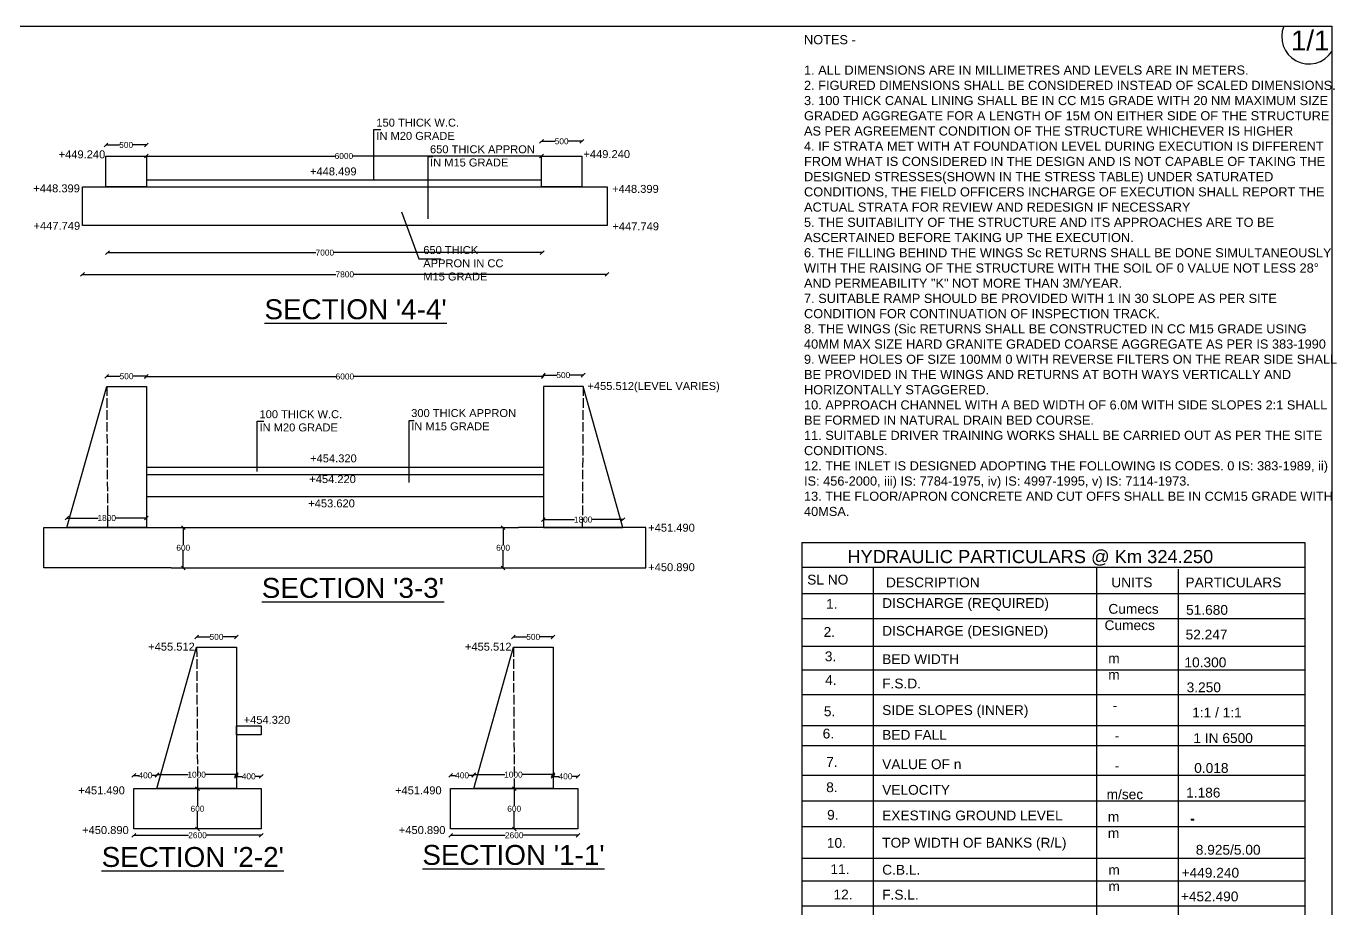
# Model space of a CAD drawing. Header units: millimetres. Extents: x 5124 to 3345995, y 2311 to 45968829.
# Drawn here: x 3313015 to 3345995, y 45946606 to 45968829 of the extents above; entities that cross this region are included whole.
import ezdxf

# ---------------------------------------------------------------- set-up
doc = ezdxf.new("R2010")
doc.units = ezdxf.units.MM
doc.header["$MEASUREMENT"] = 0
doc.linetypes.add('ACAD_ISO02W100', pattern=[15, 12, -3])
for name, color, linetype in [('DIMENSION', 7, 'Continuous'), ('DRAWING', 7, 'Continuous'), ('TEXT', 7, 'Continuous')]:
    doc.layers.add(name, color=color, linetype=linetype)
doc.styles.get("Standard").update_dxf_attribs({"font": 'arial.ttf', "height": 150})
doc.dimstyles.get("Standard").update_dxf_attribs({"dimtxt": 200, "dimasz": 110, "dimexe": 0.18, "dimexo": 0.0625, "dimgap": 0.09, "dimtad": 0, "dimtih": 1, "dimtoh": 1, "dimdec": 0, "dimzin": 0, "dimdsep": 46, "dimtxsty": 'Standard', "dimblk": 'OBLIQUE', "dimcen": 0.09, "dimse1": 1, "dimse2": 1, "dimadec": 0, "dimazin": 0, "dimtfac": 1, "dimtdec": 0, "dimtofl": 0, "dimtmove": 0, "dimatfit": 3, "dimfxl": 1, "dimtolj": 1, "dimtzin": 0, "dimarcsym": 0})

# ---------------------------------------------------------------- blocks, each defined once
blk = doc.blocks.new('_Oblique')
at = {"color": 0, "linetype": 'ByBlock', "lineweight": -2}
blk.add_line((-0.5, -0.5), (0.5, 0.5), dxfattribs=at)
blk = doc.blocks.new('*D44')
at = {"layer": 'Defpoints', "color": 0, "transparency": 16777216}
for p in [(3316040, 45956445), (3314042, 45956204), (3316040, 45956204)]:
    blk.add_point(p, dxfattribs=at)
at = {"layer": 'DIMENSION', "color": 0, "lineweight": -2, "transparency": 16777216}
for p, q in [((3314042, 45956445), (3314824, 45956445)), ((3316040, 45956445), (3315257, 45956445))]:
    blk.add_line(p, q, dxfattribs=at)
at = {"layer": 'DIMENSION', "color": 0, "lineweight": -2, "transparency": 16777216, "xscale": 95, "yscale": 95, "zscale": 95, "rotation": 180}
blk.add_blockref('_Oblique', (3314042, 45956445), dxfattribs=at)
at = {"layer": 'DIMENSION', "color": 0, "lineweight": -2, "transparency": 16777216, "xscale": 95, "yscale": 95, "zscale": 95}
blk.add_blockref('_Oblique', (3316040, 45956445), dxfattribs=at)
at = {"layer": 'DIMENSION', "color": 0, "transparency": 16777216, "insert": (3315041, 45956445), "char_height": 150, "attachment_point": 5}
blk.add_mtext('\\A1;1800', dxfattribs=at)
blk = doc.blocks.new('*D45')
at = {"layer": 'Defpoints', "color": 0, "transparency": 16777216}
for p in [(3316664, 45956204), (3316664, 45955188), (3316968, 45955188)]:
    blk.add_point(p, dxfattribs=at)
at = {"layer": 'DIMENSION', "color": 0, "lineweight": -2, "transparency": 16777216}
for p, q in [((3316968, 45956204), (3316968, 45955773)), ((3316968, 45955188), (3316968, 45955619))]:
    blk.add_line(p, q, dxfattribs=at)
at = {"layer": 'DIMENSION', "color": 0, "lineweight": -2, "transparency": 16777216, "xscale": 95, "yscale": 95, "zscale": 95}
for p, rotation in [((3316968, 45956204), 90), ((3316968, 45955188), 270)]:
    blk.add_blockref('_Oblique', p, dxfattribs=dict(at, rotation=rotation))
at = {"layer": 'DIMENSION', "color": 0, "transparency": 16777216, "insert": (3316968, 45955696), "char_height": 150, "attachment_point": 5}
blk.add_mtext('\\A1;600', dxfattribs=at)
blk = doc.blocks.new('*D46')
at = {"layer": 'Defpoints', "color": 0, "transparency": 16777216}
for p in [(3316040, 45960015), (3315041, 45959760), (3316040, 45959760)]:
    blk.add_point(p, dxfattribs=at)
at = {"layer": 'DIMENSION', "color": 0, "lineweight": -2, "transparency": 16777216}
for p, q in [((3315041, 45960015), (3315375, 45960015)), ((3316040, 45960015), (3315706, 45960015))]:
    blk.add_line(p, q, dxfattribs=at)
at = {"layer": 'DIMENSION', "color": 0, "lineweight": -2, "transparency": 16777216, "xscale": 95, "yscale": 95, "zscale": 95, "rotation": 180}
blk.add_blockref('_Oblique', (3315041, 45960015), dxfattribs=at)
at = {"layer": 'DIMENSION', "color": 0, "lineweight": -2, "transparency": 16777216, "xscale": 95, "yscale": 95, "zscale": 95}
blk.add_blockref('_Oblique', (3316040, 45960015), dxfattribs=at)
at = {"layer": 'DIMENSION', "color": 0, "transparency": 16777216, "insert": (3315540, 45960015), "char_height": 150, "attachment_point": 5}
blk.add_mtext('\\A1;500', dxfattribs=at)
blk = doc.blocks.new('*D47')
at = {"layer": 'Defpoints', "color": 0, "transparency": 16777216}
for p in [(3326031, 45960008), (3316040, 45959760), (3326031, 45959760)]:
    blk.add_point(p, dxfattribs=at)
at = {"layer": 'DIMENSION', "color": 0, "lineweight": -2, "transparency": 16777216}
for p, q in [((3316040, 45960008), (3320811, 45960008)), ((3326031, 45960008), (3321260, 45960008))]:
    blk.add_line(p, q, dxfattribs=at)
at = {"layer": 'DIMENSION', "color": 0, "lineweight": -2, "transparency": 16777216, "xscale": 95, "yscale": 95, "zscale": 95, "rotation": 180}
blk.add_blockref('_Oblique', (3316040, 45960008), dxfattribs=at)
at = {"layer": 'DIMENSION', "color": 0, "lineweight": -2, "transparency": 16777216, "xscale": 95, "yscale": 95, "zscale": 95}
blk.add_blockref('_Oblique', (3326031, 45960008), dxfattribs=at)
at = {"layer": 'DIMENSION', "color": 0, "transparency": 16777216, "insert": (3321035, 45960008), "char_height": 150, "attachment_point": 5}
blk.add_mtext('\\A1;6000', dxfattribs=at)
blk = doc.blocks.new('*D48')
at = {"layer": 'Defpoints', "color": 0, "transparency": 16777216}
for p in [(3327030, 45960043), (3326031, 45959760), (3327030, 45959760)]:
    blk.add_point(p, dxfattribs=at)
at = {"layer": 'DIMENSION', "color": 0, "lineweight": -2, "transparency": 16777216}
for p, q in [((3326031, 45960043), (3326365, 45960043)), ((3327030, 45960043), (3326696, 45960043))]:
    blk.add_line(p, q, dxfattribs=at)
at = {"layer": 'DIMENSION', "color": 0, "lineweight": -2, "transparency": 16777216, "xscale": 95, "yscale": 95, "zscale": 95, "rotation": 180}
blk.add_blockref('_Oblique', (3326031, 45960043), dxfattribs=at)
at = {"layer": 'DIMENSION', "color": 0, "lineweight": -2, "transparency": 16777216, "xscale": 95, "yscale": 95, "zscale": 95}
blk.add_blockref('_Oblique', (3327030, 45960043), dxfattribs=at)
at = {"layer": 'DIMENSION', "color": 0, "transparency": 16777216, "insert": (3326531, 45960043), "char_height": 150, "attachment_point": 5}
blk.add_mtext('\\A1;500', dxfattribs=at)
blk = doc.blocks.new('*D49')
at = {"layer": 'Defpoints', "color": 0, "transparency": 16777216}
for p in [(3325407, 45956204), (3325016, 45955188), (3325407, 45955188)]:
    blk.add_point(p, dxfattribs=at)
at = {"layer": 'DIMENSION', "color": 0, "lineweight": -2, "transparency": 16777216}
for p, q in [((3325016, 45956204), (3325016, 45955773)), ((3325016, 45955188), (3325016, 45955619))]:
    blk.add_line(p, q, dxfattribs=at)
at = {"layer": 'DIMENSION', "color": 0, "lineweight": -2, "transparency": 16777216, "xscale": 95, "yscale": 95, "zscale": 95}
for p, rotation in [((3325016, 45956204), 90), ((3325016, 45955188), 270)]:
    blk.add_blockref('_Oblique', p, dxfattribs=dict(at, rotation=rotation))
at = {"layer": 'DIMENSION', "color": 0, "transparency": 16777216, "insert": (3325016, 45955696), "char_height": 150, "attachment_point": 5}
blk.add_mtext('\\A1;600', dxfattribs=at)
blk = doc.blocks.new('*D50')
at = {"layer": 'Defpoints', "color": 0, "transparency": 16777216}
for p in [(3328029, 45956406), (3326031, 45956204), (3328029, 45956204)]:
    blk.add_point(p, dxfattribs=at)
at = {"layer": 'DIMENSION', "color": 0, "lineweight": -2, "transparency": 16777216}
for p, q in [((3326031, 45956406), (3326813, 45956406)), ((3328029, 45956406), (3327247, 45956406))]:
    blk.add_line(p, q, dxfattribs=at)
at = {"layer": 'DIMENSION', "color": 0, "lineweight": -2, "transparency": 16777216, "xscale": 95, "yscale": 95, "zscale": 95, "rotation": 180}
blk.add_blockref('_Oblique', (3326031, 45956406), dxfattribs=at)
at = {"layer": 'DIMENSION', "color": 0, "lineweight": -2, "transparency": 16777216, "xscale": 95, "yscale": 95, "zscale": 95}
blk.add_blockref('_Oblique', (3328029, 45956406), dxfattribs=at)
at = {"layer": 'DIMENSION', "color": 0, "transparency": 16777216, "insert": (3327030, 45956406), "char_height": 150, "attachment_point": 5}
blk.add_mtext('\\A1;1800', dxfattribs=at)
blk = doc.blocks.new('*D51')
at = {"layer": 'Defpoints', "color": 0, "transparency": 16777216}
for p in [(3317304, 45953452), (3317304, 45953190), (3318303, 45953190)]:
    blk.add_point(p, dxfattribs=at)
at = {"layer": 'DIMENSION', "color": 0, "lineweight": -2, "transparency": 16777216}
for p, q in [((3317304, 45953452), (3317638, 45953452)), ((3318303, 45953452), (3317969, 45953452))]:
    blk.add_line(p, q, dxfattribs=at)
at = {"layer": 'DIMENSION', "color": 0, "lineweight": -2, "transparency": 16777216, "xscale": 95, "yscale": 95, "zscale": 95, "rotation": 180}
blk.add_blockref('_Oblique', (3317304, 45953452), dxfattribs=at)
at = {"layer": 'DIMENSION', "color": 0, "lineweight": -2, "transparency": 16777216, "xscale": 95, "yscale": 95, "zscale": 95}
blk.add_blockref('_Oblique', (3318303, 45953452), dxfattribs=at)
at = {"layer": 'DIMENSION', "color": 0, "transparency": 16777216, "insert": (3317804, 45953452), "char_height": 150, "attachment_point": 5}
blk.add_mtext('\\A1;500', dxfattribs=at)
blk = doc.blocks.new('*D52')
at = {"layer": 'Defpoints', "color": 0, "transparency": 16777216}
for p in [(3318303, 45949940), (3318303, 45949633), (3318927, 45949633)]:
    blk.add_point(p, dxfattribs=at)
at = {"layer": 'DIMENSION', "color": 0, "lineweight": -2, "transparency": 16777216}
for p, q in [((3318303, 45949940), (3318447, 45949940)), ((3318927, 45949940), (3318784, 45949940))]:
    blk.add_line(p, q, dxfattribs=at)
at = {"layer": 'DIMENSION', "color": 0, "lineweight": -2, "transparency": 16777216, "xscale": 95, "yscale": 95, "zscale": 95, "rotation": 180}
blk.add_blockref('_Oblique', (3318303, 45949940), dxfattribs=at)
at = {"layer": 'DIMENSION', "color": 0, "lineweight": -2, "transparency": 16777216, "xscale": 95, "yscale": 95, "zscale": 95}
blk.add_blockref('_Oblique', (3318927, 45949940), dxfattribs=at)
at = {"layer": 'DIMENSION', "color": 0, "transparency": 16777216, "insert": (3318615, 45949940), "char_height": 150, "attachment_point": 5}
blk.add_mtext('\\A1;400', dxfattribs=at)
blk = doc.blocks.new('*D53')
at = {"layer": 'Defpoints', "color": 0, "transparency": 16777216}
for p in [(3316305, 45949984), (3316305, 45949633), (3318303, 45949633)]:
    blk.add_point(p, dxfattribs=at)
at = {"layer": 'DIMENSION', "color": 0, "lineweight": -2, "transparency": 16777216}
for p, q in [((3316305, 45949984), (3317087, 45949984)), ((3318303, 45949984), (3317521, 45949984))]:
    blk.add_line(p, q, dxfattribs=at)
at = {"layer": 'DIMENSION', "color": 0, "lineweight": -2, "transparency": 16777216, "xscale": 95, "yscale": 95, "zscale": 95, "rotation": 180}
blk.add_blockref('_Oblique', (3316305, 45949984), dxfattribs=at)
at = {"layer": 'DIMENSION', "color": 0, "lineweight": -2, "transparency": 16777216, "xscale": 95, "yscale": 95, "zscale": 95}
blk.add_blockref('_Oblique', (3318303, 45949984), dxfattribs=at)
at = {"layer": 'DIMENSION', "color": 0, "transparency": 16777216, "insert": (3317304, 45949984), "char_height": 150, "attachment_point": 5}
blk.add_mtext('\\A1;1000', dxfattribs=at)
blk = doc.blocks.new('*D54')
at = {"layer": 'Defpoints', "color": 0, "transparency": 16777216}
for p in [(3315724, 45949965), (3315724, 45949633), (3316305, 45949633)]:
    blk.add_point(p, dxfattribs=at)
at = {"layer": 'DIMENSION', "color": 0, "lineweight": -2, "transparency": 16777216}
for p, q in [((3315724, 45949965), (3315846, 45949965)), ((3316305, 45949965), (3316183, 45949965))]:
    blk.add_line(p, q, dxfattribs=at)
at = {"layer": 'DIMENSION', "color": 0, "lineweight": -2, "transparency": 16777216, "xscale": 95, "yscale": 95, "zscale": 95, "rotation": 180}
blk.add_blockref('_Oblique', (3315724, 45949965), dxfattribs=at)
at = {"layer": 'DIMENSION', "color": 0, "lineweight": -2, "transparency": 16777216, "xscale": 95, "yscale": 95, "zscale": 95}
blk.add_blockref('_Oblique', (3316305, 45949965), dxfattribs=at)
at = {"layer": 'DIMENSION', "color": 0, "transparency": 16777216, "insert": (3316015, 45949965), "char_height": 150, "attachment_point": 5}
blk.add_mtext('\\A1;400', dxfattribs=at)
blk = doc.blocks.new('*D55')
at = {"layer": 'Defpoints', "color": 0, "transparency": 16777216}
for p in [(3317326, 45949633), (3317326, 45948618), (3317326, 45948618)]:
    blk.add_point(p, dxfattribs=at)
at = {"layer": 'DIMENSION', "color": 0, "lineweight": -2, "transparency": 16777216}
for p, q in [((3317326, 45949633), (3317326, 45949202)), ((3317326, 45948618), (3317326, 45949049))]:
    blk.add_line(p, q, dxfattribs=at)
at = {"layer": 'DIMENSION', "color": 0, "lineweight": -2, "transparency": 16777216, "xscale": 95, "yscale": 95, "zscale": 95}
for p, rotation in [((3317326, 45949633), 90), ((3317326, 45948618), 270)]:
    blk.add_blockref('_Oblique', p, dxfattribs=dict(at, rotation=rotation))
at = {"layer": 'DIMENSION', "color": 0, "transparency": 16777216, "insert": (3317326, 45949125), "char_height": 150, "attachment_point": 5}
blk.add_mtext('\\A1;600', dxfattribs=at)
blk = doc.blocks.new('*D82')
at = {"layer": 'Defpoints', "color": 0, "transparency": 16777216}
for p in [(3316040, 45965839), (3315022, 45965560), (3316040, 45965560)]:
    blk.add_point(p, dxfattribs=at)
at = {"layer": 'DIMENSION', "color": 0, "lineweight": -2, "transparency": 16777216}
for p, q in [((3315022, 45965839), (3315365, 45965839)), ((3316040, 45965839), (3315696, 45965839))]:
    blk.add_line(p, q, dxfattribs=at)
at = {"layer": 'DIMENSION', "color": 0, "lineweight": -2, "transparency": 16777216, "xscale": 95, "yscale": 95, "zscale": 95, "rotation": 180}
blk.add_blockref('_Oblique', (3315022, 45965839), dxfattribs=at)
at = {"layer": 'DIMENSION', "color": 0, "lineweight": -2, "transparency": 16777216, "xscale": 95, "yscale": 95, "zscale": 95}
blk.add_blockref('_Oblique', (3316040, 45965839), dxfattribs=at)
at = {"layer": 'DIMENSION', "color": 0, "transparency": 16777216, "insert": (3315531, 45965839), "char_height": 150, "attachment_point": 5}
blk.add_mtext('\\A1;500', dxfattribs=at)
blk = doc.blocks.new('*D83')
at = {"layer": 'Defpoints', "color": 0, "transparency": 16777216}
for p in [(3316040, 45965560), (3325981, 45965560), (3325981, 45965560)]:
    blk.add_point(p, dxfattribs=at)
at = {"layer": 'DIMENSION', "color": 0, "lineweight": -2, "transparency": 16777216}
for p, q in [((3316040, 45965560), (3320786, 45965560)), ((3325981, 45965560), (3321234, 45965560))]:
    blk.add_line(p, q, dxfattribs=at)
at = {"layer": 'DIMENSION', "color": 0, "lineweight": -2, "transparency": 16777216, "xscale": 95, "yscale": 95, "zscale": 95, "rotation": 180}
blk.add_blockref('_Oblique', (3316040, 45965560), dxfattribs=at)
at = {"layer": 'DIMENSION', "color": 0, "lineweight": -2, "transparency": 16777216, "xscale": 95, "yscale": 95, "zscale": 95}
blk.add_blockref('_Oblique', (3325981, 45965560), dxfattribs=at)
at = {"layer": 'DIMENSION', "color": 0, "transparency": 16777216, "insert": (3321010, 45965560), "char_height": 150, "attachment_point": 5}
blk.add_mtext('\\A1;6000', dxfattribs=at)
blk = doc.blocks.new('*D84')
at = {"layer": 'Defpoints', "color": 0, "transparency": 16777216}
for p in [(3326998, 45965931), (3325981, 45965560), (3326998, 45965560)]:
    blk.add_point(p, dxfattribs=at)
at = {"layer": 'DIMENSION', "color": 0, "lineweight": -2, "transparency": 16777216}
for p, q in [((3325981, 45965931), (3326324, 45965931)), ((3326998, 45965931), (3326655, 45965931))]:
    blk.add_line(p, q, dxfattribs=at)
at = {"layer": 'DIMENSION', "color": 0, "lineweight": -2, "transparency": 16777216, "xscale": 95, "yscale": 95, "zscale": 95, "rotation": 180}
blk.add_blockref('_Oblique', (3325981, 45965931), dxfattribs=at)
at = {"layer": 'DIMENSION', "color": 0, "lineweight": -2, "transparency": 16777216, "xscale": 95, "yscale": 95, "zscale": 95}
blk.add_blockref('_Oblique', (3326998, 45965931), dxfattribs=at)
at = {"layer": 'DIMENSION', "color": 0, "transparency": 16777216, "insert": (3326489, 45965931), "char_height": 150, "attachment_point": 5}
blk.add_mtext('\\A1;500', dxfattribs=at)
blk = doc.blocks.new('*D85')
at = {"layer": 'Defpoints', "color": 0, "transparency": 16777216}
for p in [(3315060, 45963810), (3326000, 45963810), (3326000, 45963128)]:
    blk.add_point(p, dxfattribs=at)
at = {"layer": 'DIMENSION', "color": 0, "lineweight": -2, "transparency": 16777216}
for p, q in [((3315060, 45963128), (3320307, 45963128)), ((3326000, 45963128), (3320753, 45963128))]:
    blk.add_line(p, q, dxfattribs=at)
at = {"layer": 'DIMENSION', "color": 0, "lineweight": -2, "transparency": 16777216, "xscale": 95, "yscale": 95, "zscale": 95, "rotation": 180}
blk.add_blockref('_Oblique', (3315060, 45963128), dxfattribs=at)
at = {"layer": 'DIMENSION', "color": 0, "lineweight": -2, "transparency": 16777216, "xscale": 95, "yscale": 95, "zscale": 95}
blk.add_blockref('_Oblique', (3326000, 45963128), dxfattribs=at)
at = {"layer": 'DIMENSION', "color": 0, "transparency": 16777216, "insert": (3320530, 45963128), "char_height": 150, "attachment_point": 5}
blk.add_mtext('\\A1;7000', dxfattribs=at)
blk = doc.blocks.new('*D86')
at = {"layer": 'Defpoints', "color": 0, "transparency": 16777216}
for p in [(3314432, 45963810), (3327633, 45963810), (3327633, 45962580)]:
    blk.add_point(p, dxfattribs=at)
at = {"layer": 'DIMENSION', "color": 0, "lineweight": -2, "transparency": 16777216}
for p, q in [((3314432, 45962580), (3320809, 45962580)), ((3327633, 45962580), (3321256, 45962580))]:
    blk.add_line(p, q, dxfattribs=at)
at = {"layer": 'DIMENSION', "color": 0, "lineweight": -2, "transparency": 16777216, "xscale": 95, "yscale": 95, "zscale": 95, "rotation": 180}
blk.add_blockref('_Oblique', (3314432, 45962580), dxfattribs=at)
at = {"layer": 'DIMENSION', "color": 0, "lineweight": -2, "transparency": 16777216, "xscale": 95, "yscale": 95, "zscale": 95}
blk.add_blockref('_Oblique', (3327633, 45962580), dxfattribs=at)
at = {"layer": 'DIMENSION', "color": 0, "transparency": 16777216, "insert": (3321032, 45962580), "char_height": 150, "attachment_point": 5}
blk.add_mtext('\\A1;7800', dxfattribs=at)
blk = doc.blocks.new('*D99')
at = {"layer": 'Defpoints', "color": 0, "transparency": 16777216}
for p in [(3315724, 45948618), (3318927, 45948618), (3318927, 45948457)]:
    blk.add_point(p, dxfattribs=at)
at = {"layer": 'DIMENSION', "color": 0, "lineweight": -2, "transparency": 16777216}
for p, q in [((3315724, 45948457), (3317101, 45948457)), ((3318927, 45948457), (3317551, 45948457))]:
    blk.add_line(p, q, dxfattribs=at)
at = {"layer": 'DIMENSION', "color": 0, "lineweight": -2, "transparency": 16777216, "xscale": 95, "yscale": 95, "zscale": 95, "rotation": 180}
blk.add_blockref('_Oblique', (3315724, 45948457), dxfattribs=at)
at = {"layer": 'DIMENSION', "color": 0, "lineweight": -2, "transparency": 16777216, "xscale": 95, "yscale": 95, "zscale": 95}
blk.add_blockref('_Oblique', (3318927, 45948457), dxfattribs=at)
at = {"layer": 'DIMENSION', "color": 0, "transparency": 16777216, "insert": (3317326, 45948457), "char_height": 150, "attachment_point": 5}
blk.add_mtext('\\A1;2600', dxfattribs=at)
blk = doc.blocks.new('*D100')
at = {"layer": 'Defpoints', "color": 0, "transparency": 16777216}
for p in [(3325275, 45953452), (3325275, 45953190), (3326274, 45953190)]:
    blk.add_point(p, dxfattribs=at)
at = {"layer": 'DIMENSION', "color": 0, "lineweight": -2, "transparency": 16777216}
for p, q in [((3325275, 45953452), (3325609, 45953452)), ((3326274, 45953452), (3325940, 45953452))]:
    blk.add_line(p, q, dxfattribs=at)
at = {"layer": 'DIMENSION', "color": 0, "lineweight": -2, "transparency": 16777216, "xscale": 95, "yscale": 95, "zscale": 95, "rotation": 180}
blk.add_blockref('_Oblique', (3325275, 45953452), dxfattribs=at)
at = {"layer": 'DIMENSION', "color": 0, "lineweight": -2, "transparency": 16777216, "xscale": 95, "yscale": 95, "zscale": 95}
blk.add_blockref('_Oblique', (3326274, 45953452), dxfattribs=at)
at = {"layer": 'DIMENSION', "color": 0, "transparency": 16777216, "insert": (3325774, 45953452), "char_height": 150, "attachment_point": 5}
blk.add_mtext('\\A1;500', dxfattribs=at)
blk = doc.blocks.new('*D101')
at = {"layer": 'Defpoints', "color": 0, "transparency": 16777216}
for p in [(3326274, 45949940), (3326274, 45949633), (3326898, 45949633)]:
    blk.add_point(p, dxfattribs=at)
at = {"layer": 'DIMENSION', "color": 0, "lineweight": -2, "transparency": 16777216}
for p, q in [((3326274, 45949940), (3326417, 45949940)), ((3326898, 45949940), (3326754, 45949940))]:
    blk.add_line(p, q, dxfattribs=at)
at = {"layer": 'DIMENSION', "color": 0, "lineweight": -2, "transparency": 16777216, "xscale": 95, "yscale": 95, "zscale": 95, "rotation": 180}
blk.add_blockref('_Oblique', (3326274, 45949940), dxfattribs=at)
at = {"layer": 'DIMENSION', "color": 0, "lineweight": -2, "transparency": 16777216, "xscale": 95, "yscale": 95, "zscale": 95}
blk.add_blockref('_Oblique', (3326898, 45949940), dxfattribs=at)
at = {"layer": 'DIMENSION', "color": 0, "transparency": 16777216, "insert": (3326586, 45949940), "char_height": 150, "attachment_point": 5}
blk.add_mtext('\\A1;400', dxfattribs=at)
blk = doc.blocks.new('*D102')
at = {"layer": 'Defpoints', "color": 0, "transparency": 16777216}
for p in [(3324275, 45949984), (3324275, 45949633), (3326274, 45949633)]:
    blk.add_point(p, dxfattribs=at)
at = {"layer": 'DIMENSION', "color": 0, "lineweight": -2, "transparency": 16777216}
for p, q in [((3324275, 45949984), (3325058, 45949984)), ((3326274, 45949984), (3325491, 45949984))]:
    blk.add_line(p, q, dxfattribs=at)
at = {"layer": 'DIMENSION', "color": 0, "lineweight": -2, "transparency": 16777216, "xscale": 95, "yscale": 95, "zscale": 95, "rotation": 180}
blk.add_blockref('_Oblique', (3324275, 45949984), dxfattribs=at)
at = {"layer": 'DIMENSION', "color": 0, "lineweight": -2, "transparency": 16777216, "xscale": 95, "yscale": 95, "zscale": 95}
blk.add_blockref('_Oblique', (3326274, 45949984), dxfattribs=at)
at = {"layer": 'DIMENSION', "color": 0, "transparency": 16777216, "insert": (3325275, 45949984), "char_height": 150, "attachment_point": 5}
blk.add_mtext('\\A1;1000', dxfattribs=at)
blk = doc.blocks.new('*D103')
at = {"layer": 'Defpoints', "color": 0, "transparency": 16777216}
for p in [(3323695, 45949965), (3323695, 45949633), (3324275, 45949633)]:
    blk.add_point(p, dxfattribs=at)
at = {"layer": 'DIMENSION', "color": 0, "lineweight": -2, "transparency": 16777216}
for p, q in [((3323695, 45949965), (3323817, 45949965)), ((3324275, 45949965), (3324154, 45949965))]:
    blk.add_line(p, q, dxfattribs=at)
at = {"layer": 'DIMENSION', "color": 0, "lineweight": -2, "transparency": 16777216, "xscale": 95, "yscale": 95, "zscale": 95, "rotation": 180}
blk.add_blockref('_Oblique', (3323695, 45949965), dxfattribs=at)
at = {"layer": 'DIMENSION', "color": 0, "lineweight": -2, "transparency": 16777216, "xscale": 95, "yscale": 95, "zscale": 95}
blk.add_blockref('_Oblique', (3324275, 45949965), dxfattribs=at)
at = {"layer": 'DIMENSION', "color": 0, "transparency": 16777216, "insert": (3323985, 45949965), "char_height": 150, "attachment_point": 5}
blk.add_mtext('\\A1;400', dxfattribs=at)
blk = doc.blocks.new('*D104')
at = {"layer": 'Defpoints', "color": 0, "transparency": 16777216}
for p in [(3325296, 45949633), (3325296, 45948618), (3325296, 45948618)]:
    blk.add_point(p, dxfattribs=at)
at = {"layer": 'DIMENSION', "color": 0, "lineweight": -2, "transparency": 16777216}
for p, q in [((3325296, 45949633), (3325296, 45949202)), ((3325296, 45948618), (3325296, 45949049))]:
    blk.add_line(p, q, dxfattribs=at)
at = {"layer": 'DIMENSION', "color": 0, "lineweight": -2, "transparency": 16777216, "xscale": 95, "yscale": 95, "zscale": 95}
for p, rotation in [((3325296, 45949633), 90), ((3325296, 45948618), 270)]:
    blk.add_blockref('_Oblique', p, dxfattribs=dict(at, rotation=rotation))
at = {"layer": 'DIMENSION', "color": 0, "transparency": 16777216, "insert": (3325296, 45949125), "char_height": 150, "attachment_point": 5}
blk.add_mtext('\\A1;600', dxfattribs=at)
blk = doc.blocks.new('*D105')
at = {"layer": 'Defpoints', "color": 0, "transparency": 16777216}
for p in [(3323695, 45948618), (3326898, 45948618), (3326898, 45948457)]:
    blk.add_point(p, dxfattribs=at)
at = {"layer": 'DIMENSION', "color": 0, "lineweight": -2, "transparency": 16777216}
for p, q in [((3323695, 45948457), (3325071, 45948457)), ((3326898, 45948457), (3325522, 45948457))]:
    blk.add_line(p, q, dxfattribs=at)
at = {"layer": 'DIMENSION', "color": 0, "lineweight": -2, "transparency": 16777216, "xscale": 95, "yscale": 95, "zscale": 95, "rotation": 180}
blk.add_blockref('_Oblique', (3323695, 45948457), dxfattribs=at)
at = {"layer": 'DIMENSION', "color": 0, "lineweight": -2, "transparency": 16777216, "xscale": 95, "yscale": 95, "zscale": 95}
blk.add_blockref('_Oblique', (3326898, 45948457), dxfattribs=at)
at = {"layer": 'DIMENSION', "color": 0, "transparency": 16777216, "insert": (3325296, 45948457), "char_height": 150, "attachment_point": 5}
blk.add_mtext('\\A1;2600', dxfattribs=at)

msp = doc.modelspace()

# ---------------------------------------------------------------- linework, layer by layer
at = {"layer": 'DIMENSION'}
for points in [[(3345870.9, 45924009.6), (3264270.8, 45924009.6), (3264270.8, 45968829.2), (3345870.9, 45968829.2)], [(3318303.2, 45951212), (3318928.9, 45951212), (3318928.9, 45950989.8), (3318303.2, 45950989.8)]]:
    msp.add_lwpolyline(points, close=True, dxfattribs=at)
for points in [[(3316664.1, 45956203.5), (3325406.9, 45956203.5)], [(3316664.1, 45955188.2), (3325406.9, 45955188.2)]]:
    msp.add_lwpolyline(points, dxfattribs=at)
msp.add_arc((3345294.9, 45968563), 685.7, 157.15165, 327.14621, dxfattribs=at)
at = {"layer": 'DRAWING'}
for points in [[(3316039.7, 45964780.6), (3315022.1, 45964780.6), (3315022.1, 45965560.5), (3316039.7, 45965560.5)], [(3326998.1, 45964780.6), (3325980.5, 45964780.6), (3325980.5, 45965560.5), (3326998.1, 45965560.5)], [(3314431.8, 45964780.6), (3327632.9, 45964780.6), (3327632.9, 45963809.7), (3314431.8, 45963809.7)], [(3316039.9, 45956203.5), (3314041.6, 45956203.5), (3315040.7, 45959760.3), (3316039.9, 45959760.3)], [(3326031.1, 45956203.5), (3328029.4, 45956203.5), (3327030.2, 45959760.3), (3326031.1, 45959760.3)], [(3318303.2, 45949633.2), (3316304.9, 45949633.2), (3317304, 45953189.9), (3318303.2, 45953189.9)], [(3326273.8, 45949633.2), (3324275.4, 45949633.2), (3325274.6, 45953189.9), (3326273.8, 45953189.9)], [(3315724.5, 45949633.2), (3318927.4, 45949633.2), (3318927.4, 45948617.8), (3315724.5, 45948617.8)], [(3323695, 45949633.2), (3326898, 45949633.2), (3326898, 45948617.8), (3323695, 45948617.8)]]:
    msp.add_lwpolyline(points, close=True, dxfattribs=at)
for points in [[(3316039.7, 45964960), (3325980.5, 45964960)], [(3316039.9, 45957728.2), (3326031.1, 45957728.2)], [(3316039.9, 45957537.9), (3326031.1, 45957537.9)], [(3316039.9, 45956991.5), (3326031.1, 45956991.5)], [(3316664.1, 45955188.2), (3313461.2, 45955188.2), (3313461.2, 45956203.5), (3316664.1, 45956203.5)], [(3325406.9, 45955188.2), (3328609.8, 45955188.2), (3328609.8, 45956203.5), (3325406.9, 45956203.5)]]:
    msp.add_lwpolyline(points, dxfattribs=at)
at = {"layer": 'DRAWING', "linetype": 'ACAD_ISO02W100', "ltscale": 20}
for points in [[(3315040.7, 45959760.3), (3315062.6, 45956203.5)], [(3327030.2, 45959760.3), (3327008.3, 45956203.5)], [(3317304, 45953189.9), (3317325.9, 45949633.2)], [(3325274.6, 45953189.9), (3325296.5, 45949633.2)]]:
    msp.add_lwpolyline(points, dxfattribs=at)
at = {"layer": 'TEXT', "ltscale": 0.02}
for points in [[(3332530.8, 45955828.8), (3345188.6, 45955828.8)], [(3332530.8, 45955207.9), (3345188.6, 45955207.9)], [(3334329.4, 45955207.9), (3334329.4, 45944352.7)], [(3339952.5, 45955207.9), (3339952.5, 45944352.7)], [(3342004.6, 45955157.3), (3342004.6, 45944352.7)], [(3332530.8, 45954544.7), (3345188.6, 45954544.7)], [(3332530.8, 45953917.3), (3345188.6, 45953917.3)], [(3332530.8, 45953218.2), (3345188.6, 45953218.2)], [(3332530.8, 45952626.6), (3345188.6, 45952626.6)], [(3332530.8, 45951999.2), (3345188.6, 45951999.2)], [(3332530.8, 45951221.8), (3345188.6, 45951221.8)], [(3332530.8, 45950719.9), (3345188.6, 45950719.9)], [(3332530.8, 45949967), (3345188.6, 45949967)], [(3332530.8, 45949321.7), (3345188.6, 45949321.7)], [(3332530.8, 45948676.3), (3345188.6, 45948676.3)], [(3332530.8, 45947883.7), (3345188.6, 45947883.7)], [(3332530.8, 45947310.1), (3345188.6, 45947310.1)], [(3332530.8, 45946682.7), (3345188.6, 45946682.7)]]:
    msp.add_lwpolyline(points, dxfattribs=at)
at = {"layer": 'TEXT'}
for points in [[(3332530.8, 45955828.8), (3332530.8, 45944352.7)], [(3345188.6, 45955828.8), (3345188.6, 45944352.7)]]:
    msp.add_lwpolyline(points, dxfattribs=at)

# ---------------------------------------------------------------- texts
at = {"layer": 'TEXT', "color": 7}
for s, p in [("%%USECTION '4-4'", (3319010.1, 45961451.8)), ("%%USECTION '3-3'", (3318942.5, 45954435.3)), ("%%USECTION '2-2'", (3314913.9, 45947660.7)), ("%%USECTION '1-1'", (3322984.8, 45947712.2))]:
    msp.add_text(s, height=501.297, dxfattribs=at).set_placement(p)
at = {"layer": 'TEXT', "attachment_point": 1}
for s, insert, char_height, width in [('NOTES - \\P\\P1. ALL DIMENSIONS ARE IN MILLIMETRES AND LEVELS ARE IN METERS. \\P2. FIGURED DIMENSIONS SHALL BE CONSIDERED INSTEAD OF SCALED DIMENSIONS. \\P3. 100 THICK CANAL LINING SHALL BE IN CC M15 GRADE WITH 20 NM MAXIMUM SIZE GRADED AGGREGATE FOR A LENGTH OF 15M ON EITHER SIDE OF THE STRUCTURE AS PER AGREEMENT CONDITION OF THE STRUCTURE WHICHEVER IS HIGHER \\P4. IF STRATA MET WITH AT FOUNDATION LEVEL DURING EXECUTION IS DIFFERENT FROM WHAT IS CONSIDERED IN THE DESIGN AND IS NOT CAPABLE OF TAKING THE DESIGNED STRESSES(SHOWN IN THE STRESS TABLE) UNDER SATURATED CONDITIONS, THE FIELD OFFICERS INCHARGE OF EXECUTION SHALL REPORT THE ACTUAL STRATA FOR REVIEW AND REDESIGN IF NECESSARY \\P5. THE SUITABILITY OF THE STRUCTURE AND ITS APPROACHES ARE TO BE ASCERTAINED BEFORE TAKING UP THE EXECUTION. \\P6. THE FILLING BEHIND THE WINGS Sc RETURNS SHALL BE DONE SIMULTANEOUSLY WITH THE RAISING OF THE STRUCTURE WITH THE SOIL OF 0 VALUE NOT LESS 28° AND PERMEABILITY "K" NOT MORE THAN 3M/YEAR. \\P7. SUITABLE RAMP SHOULD BE PROVIDED WITH 1 IN 30 SLOPE AS PER SITE CONDITION FOR CONTINUATION OF INSPECTION TRACK. \\P8. THE WINGS (Sic RETURNS SHALL BE CONSTRUCTED IN CC M15 GRADE USING 40MM MAX SIZE HARD GRANITE GRADED COARSE AGGREGATE AS PER IS 383-1990 \\P9. WEEP HOLES OF SIZE 100MM 0 WITH REVERSE FILTERS ON THE REAR SIDE SHALL BE PROVIDED IN THE WINGS AND RETURNS AT BOTH WAYS VERTICALLY AND HORIZONTALLY STAGGERED. \\P10. APPROACH CHANNEL WITH A BED WIDTH OF 6.0M WITH SIDE SLOPES 2:1 SHALL BE FORMED IN NATURAL DRAIN BED COURSE. \\P11. SUITABLE DRIVER TRAINING WORKS SHALL BE CARRIED OUT AS PER THE SITE CONDITIONS. \\P12. THE INLET IS DESIGNED ADOPTING THE FOLLOWING IS CODES. 0 IS: 383-1989, ii) IS: 456-2000, iii) IS: 7784-1975, iv) IS: 4997-1995, v) IS: 7114-1973. \\P13. THE FLOOR/APRON CONCRETE AND CUT OFFS SHALL BE IN CCM15 GRADE WITH 40MSA. ', (3332588.1, 45968605), 229.8755, 13513.872), ('1/1', (3344840, 45968720.1), 500, 634.796), ('150 THICK W.C. IN M20 GRADE', (3321827, 45966501.1), 200, 2375.943), ('+449.240', (3313831.3, 45965702.6), 200, 2497.634), ('650 THICK APPRON \\PIN M15 GRADE', (3323176.5, 45965830), 200, 3003.449), ('+449.240', (3327037.1, 45965708.8), 200, 2497.634), ('+448.499', (3320156.5, 45965272.6), 200, 2497.634), ('+448.399', (3313193.1, 45964846.2), 200, 2497.634), ('+448.399', (3327759.6, 45964832.7), 200, 2497.634), ('+447.749', (3313199.7, 45963903.2), 200, 2497.634), ('+447.749', (3327766.2, 45963889.7), 200, 2497.634), ('650 THICK APPRON IN CC M15 GRADE', (3323007.1, 45963293.2), 200, 2618.644), ('+455.512(LEVEL VARIES)', (3327137.4, 45959870.4), 200, 3448.643), ('100 THICK W.C. IN M20 GRADE', (3318886.5, 45959159.7), 200, 2375.943), ('300 THICK APPRON \\PIN M15 GRADE', (3322703.2, 45959188.8), 200, 3003.449), ('+454.320', (3320159.8, 45958047.7), 200, 2497.634), ('+454.220', (3320138, 45957525.4), 200, 2497.634), ('+453.620', (3320112.4, 45956914.2), 200, 2497.634), ('+451.490', (3328667.3, 45956301.9), 200, 2497.634), ('\\PHYDRAULIC PARTICULARS @ Km 324.250', (3333679.2, 45956188.7), 329.199, 14000.535), ('+450.890', (3328667.3, 45955307.5), 200, 2497.634), (' SL NO', (3332572.4, 45955017.4), 246.9, 1820.488), (' DESCRIPTION ', (3334555.4, 45954947.6), 246.899, 4207.841), ('UNITS', (3340321.3, 45954947.6), 246.9, 1638.629), ('PARTICULARS', (3342186.9, 45954947.6), 246.899, 3924.79), ('1.', (3333144.5, 45954407.6), 246.9, 364.481), ('DISCHARGE (REQUIRED)', (3334555.4, 45954428), 246.899, 6884.418), (' Cumecs \\PCumecs \\P ', (3340151.9, 45954282.2), 246.9, 1540.269), ('51.680', (3342202.4, 45954255.8), 246.9, 1358.889), ('DISCHARGE (DESIGNED)', (3334555.4, 45953728.9), 246.899, 6852.905), ('2.', (3333081.2, 45953700.7), 246.9, 364.481), ('\\P52.247', (3342190.6, 45954046.7), 246.9, 1681.251), ('+455.512', (3316084.4, 45953306.5), 200, 2497.634), ('+455.512', (3324055, 45953306.5), 200, 2497.634), ('3.', (3333112.1, 45953087), 246.9, 364.481), ('BED WIDTH', (3334555.4, 45953016.2), 246.9, 3116.63), ('m \\Pm ', (3340244.1, 45953036.8), 246.9, 290.34), ('10.300', (3342161.5, 45952934.5), 246.9, 899.268), ('4.', (3333121, 45952490.1), 246.9, 364.481), ('F.S.D.', (3334555.4, 45952402.1), 246.9, 1521.783), ('3.250', (3342216.8, 45952307), 246.9, 1129.079), ('+454.320', (3318487, 45951463.5), 200, 2497.634), ('5.', (3333088, 45951702), 246.9, 364.481), ('SIDE SLOPES (INNER)', (3334555.4, 45951732.5), 246.899, 25092.525), ('-', (3340355.8, 45951851.9), 246.9, 290.34), ('1:1 / 1:1', (3342356.7, 45951671.4), 246.9, 1809.316), ('6.', (3333057.9, 45951141.7), 246.9, 364.481), ('BED FALL', (3334555.4, 45951109.5), 246.9, 2635.862), ('-', (3340408.8, 45951087.3), 246.9, 290.34), ('1 IN 6500', (3342387.8, 45951027.7), 246.9, 1727.111), ('7.', (3333146.2, 45950425.8), 246.9, 364.481), ('VALUE OF n', (3334555.4, 45950369.9), 246.9, 3259.132), ('-', (3340408.8, 45950334.4), 246.9, 290.34), (' 0.018 \\P', (3342311.9, 45950274.8), 246.9, 1130.693), ('8.', (3333146.2, 45949790.6), 246.9, 364.481), ('+451.490', (3314325.4, 45949688.5), 200, 2497.634), ('+451.490', (3322296, 45949688.5), 200, 2497.634), ('VELOCITY', (3334555.4, 45949724.6), 246.9, 2817.684), ('m/sec', (3340203, 45949613), 246.9, 1070.97), ('1.186', (3342203.9, 45949655.2), 246.9, 1130.087), ('9.', (3333169.8, 45949095.2), 246.9, 364.481), ('EXESTING GROUND LEVEL', (3334555.4, 45949079.2), 246.899, 6479.701), ('m \\Pm ', (3340234.7, 45949046.3), 246.9, 290.34), ('-', (3342304.8, 45949009.7), 246.9, 1129.079), ('-', (3342309.7, 45948992.2), 246.9, 1831.02), ('+450.890', (3314421.7, 45948688.6), 200, 2497.634), ('+450.890', (3322392.2, 45948688.6), 200, 2497.634), ('10.', (3333162.2, 45948389.2), 246.9, 364.481), ('TOP WIDTH OF BANKS (R/L)', (3334555.4, 45948394.5), 246.899, 7644.612), (' 8.925/5.00 ', (3342351.1, 45948215.2), 246.899, 2048.119), ('11.', (3333253.8, 45947728.1), 246.9, 364.481), ('C.B.L.', (3334555.4, 45947713), 246.9, 1508.955), ('m \\Pm ', (3340247.6, 45947709.2), 246.9, 290.34), ('+449.240', (3342088.8, 45947637.3), 246.9, 1831.02), ('12.', (3333330.1, 45947089.6), 246.9, 364.481), ('F.S.L.', (3334555.4, 45947085.6), 246.9, 1426.968), ('\\P+452.490', (3342071.5, 45947452.2), 246.9, 1831.02)]:
    msp.add_mtext(s, dxfattribs=dict(at, insert=insert, char_height=char_height, width=width))

# ---------------------------------------------------------------- dimensions: what is measured, and where the dimension line sits
at = {"layer": 'DIMENSION'}
for base, p1, p2, text, picture, middle in [((3326998.1, 45965931.1), (3325980.5, 45965560.5), (3326998.1, 45965560.5), '500', '*D84', (3326489.3, 45965931.1)), ((3316039.7, 45965838.6), (3315022.1, 45965560.5), (3316039.7, 45965560.5), '500', '*D82', (3315530.9, 45965838.6)), ((3325980.5, 45965560.5), (3316039.7, 45965560.5), (3325980.5, 45965560.5), '6000', '*D83', (3321010.1, 45965560.5)), ((3327632.9, 45962579.5), (3314431.8, 45963809.7), (3327632.9, 45963809.7), '7800', '*D86', (3321032.3, 45962579.5)), ((3326000.4, 45963127.7), (3315060, 45963809.7), (3326000.4, 45963809.7), '7000', '*D85', (3320530.2, 45963127.7)), ((3316039.9, 45960015.5), (3315040.7, 45959760.3), (3316039.9, 45959760.3), '500', '*D46', (3315540.3, 45960015.5)), ((3326031.1, 45960008.4), (3316039.9, 45959760.3), (3326031.1, 45959760.3), '6000', '*D47', (3321035.5, 45960008.4)), ((3327030.2, 45960043.2), (3326031.1, 45959760.3), (3327030.2, 45959760.3), '500', '*D48', (3326530.7, 45960043.2)), ((3316039.9, 45956444.6), (3314041.6, 45956203.5), (3316039.9, 45956203.5), '1800', '*D44', (3315040.7, 45956444.6)), ((3328029.4, 45956406.4), (3326031.1, 45956203.5), (3328029.4, 45956203.5), '1800', '*D50', (3327030.2, 45956406.4)), ((3317304, 45953451.8), (3318303.2, 45953189.9), (3317304, 45953189.9), '500', '*D51', (3317803.6, 45953451.8)), ((3325274.6, 45953451.8), (3326273.8, 45953189.9), (3325274.6, 45953189.9), '500', '*D100', (3325774.2, 45953451.8)), ((3315724.5, 45949965.5), (3316304.9, 45949633.2), (3315724.5, 45949633.2), '400', '*D54', (3316014.7, 45949965.5)), ((3316304.9, 45949984.1), (3318303.2, 45949633.2), (3316304.9, 45949633.2), '1000', '*D53', (3317304, 45949984.1)), ((3318303.2, 45949940.3), (3318927.4, 45949633.2), (3318303.2, 45949633.2), '400', '*D52', (3318615.3, 45949940.3)), ((3323695, 45949965.5), (3324275.4, 45949633.2), (3323695, 45949633.2), '400', '*D103', (3323985.2, 45949965.5)), ((3324275.4, 45949984.1), (3326273.8, 45949633.2), (3324275.4, 45949633.2), '1000', '*D102', (3325274.6, 45949984.1)), ((3326273.8, 45949940.3), (3326898, 45949633.2), (3326273.8, 45949633.2), '400', '*D101', (3326585.9, 45949940.3)), ((3318927.4, 45948457), (3315724.5, 45948617.8), (3318927.4, 45948617.8), '2600', '*D99', (3317325.9, 45948457)), ((3326898, 45948457), (3323695, 45948617.8), (3326898, 45948617.8), '2600', '*D105', (3325296.5, 45948457))]:
    dim = msp.add_linear_dim(base=base, p1=p1, p2=p2, text=text, dimstyle='Standard', override={"dimtxt": 150, "dimasz": 95, "dimarcsym": 1}, dxfattribs=at)
    dim.commit()
    dim.dimension.update_dxf_attribs({"geometry": picture, "text_midpoint": middle})
for base, p1, p2, picture, middle in [((3316967.7, 45955188.2), (3316664.1, 45956203.5), (3316664.1, 45955188.2), '*D45', (3316967.7, 45955695.9)), ((3325015.7, 45955188.2), (3325406.9, 45956203.5), (3325406.9, 45955188.2), '*D49', (3325015.7, 45955695.9)), ((3317325.9, 45948617.8), (3317325.9, 45949633.2), (3317325.9, 45948617.8), '*D55', (3317325.9, 45949125.5)), ((3325296.5, 45948617.8), (3325296.5, 45949633.2), (3325296.5, 45948617.8), '*D104', (3325296.5, 45949125.5))]:
    dim = msp.add_linear_dim(base=base, p1=p1, p2=p2, angle=90, text='600', dimstyle='Standard', override={"dimtxt": 150, "dimasz": 95, "dimarcsym": 1}, dxfattribs=at)
    dim.commit()
    dim.dimension.update_dxf_attribs({"geometry": picture, "text_midpoint": middle})

# ---------------------------------------------------------------- leaders
msp.add_leader([(3322461.4, 45964153.4), (3322893.4, 45962973.4), (3323453, 45962973.4)], dimstyle='Standard', override={"dimtxt": 150, "dimasz": 95, "dimgap": 0.09, "dimtad": 0, "dimarcsym": 1}, dxfattribs=at)
at = {"layer": 'TEXT'}
for points in [[(3321764.7, 45964960), (3321764.7, 45966224.4), (3321935.8, 45966224.4)], [(3323127.2, 45963983), (3323127.2, 45965546.3), (3323248.1, 45965546.3)], [(3318824.2, 45957618.6), (3318824.2, 45958882.9), (3318995.3, 45958882.9)], [(3322653.9, 45957341.9), (3322653.9, 45958905.1), (3322774.8, 45958905.1)]]:
    msp.add_leader(points, dimstyle='Standard', override={"dimtxt": 150, "dimasz": 95, "dimgap": 0.09, "dimtad": 0, "dimarcsym": 1}, dxfattribs=at)

doc.saveas('drawing.dxf')
